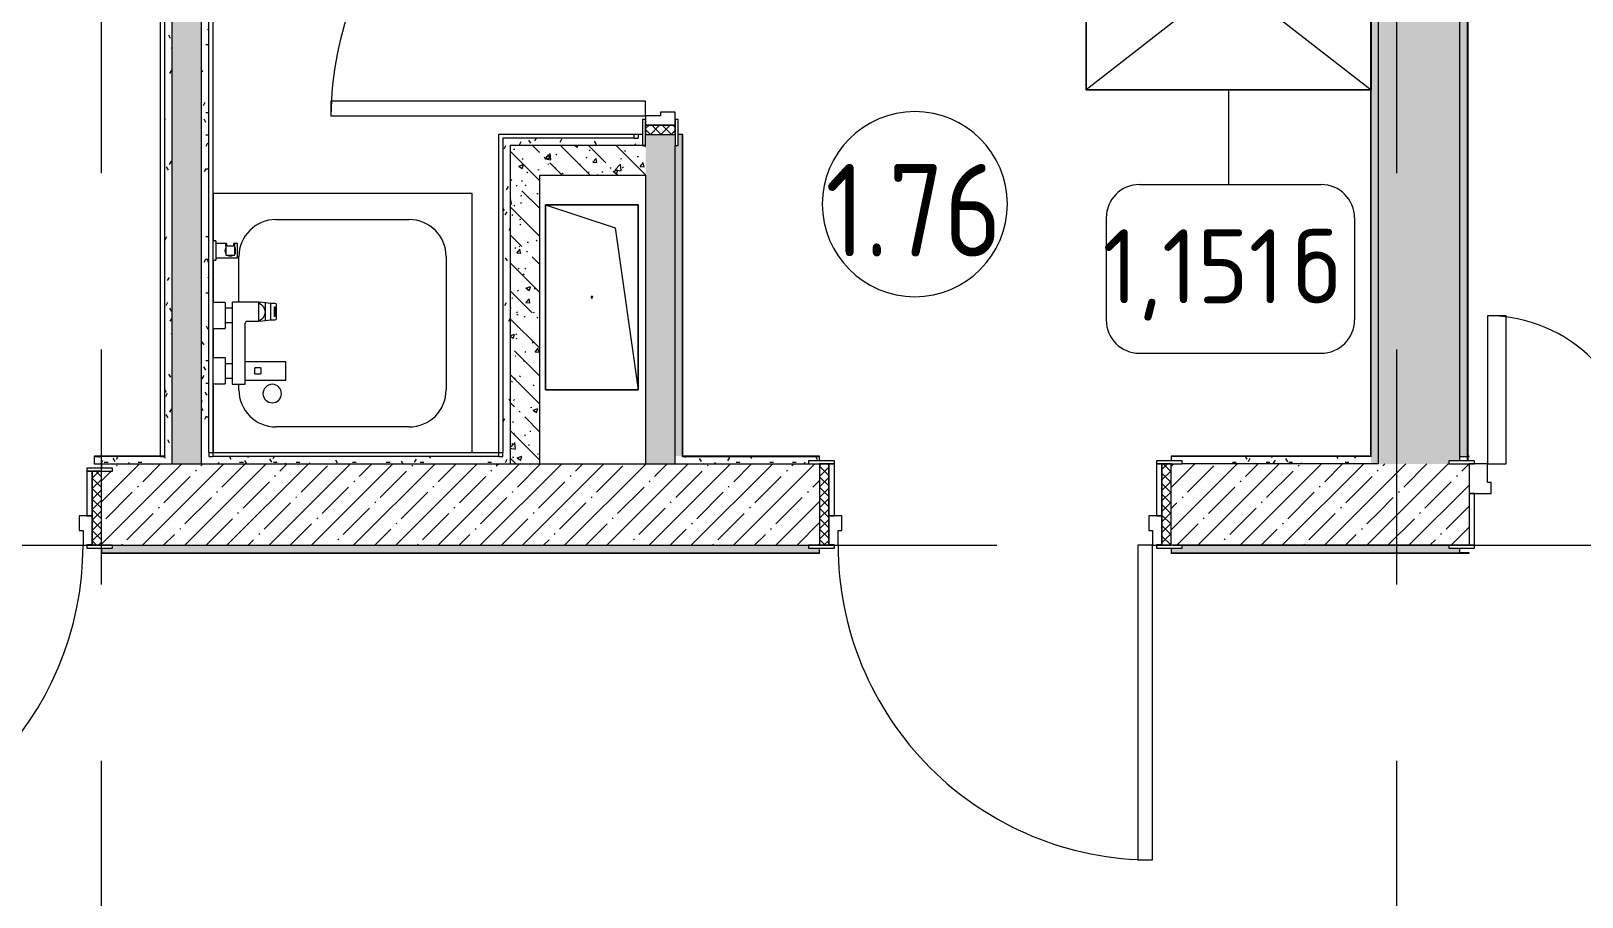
# Model space of a CAD drawing. Header units: millimetres. Extents: x 81494 to 296443, y -8553 to 29000.
# Drawn here: x 89169 to 93360, y 12450 to 14789 of the extents above; entities that cross this region are included whole.
import ezdxf

# ---------------------------------------------------------------- set-up
doc = ezdxf.new("R2010")
doc.units = ezdxf.units.MM
doc.linetypes.add('Осевая', pattern=[3175, 635, -476.25, 1587.5, -476.25])
for name, color, linetype, lineweight in [('A-AREA-IDEN', 7, 'Continuous', 9), ('A-DOOR', 7, 'Continuous', 9), ('A-DOOR-FRAM-2', 7, 'Continuous', 9), ('A-GENM', 7, 'Continuous', 9), ('A-WALL', 7, 'Continuous', 9), ('I-FURN-IDEN', 7, 'Continuous', 9), ('I-WALL', 7, 'Continuous', 9), ('Оси-2', 7, 'Осевая', 9)]:
    doc.layers.add(name, color=color, linetype=linetype, lineweight=lineweight)
for name, color, linetype, lineweight, true_color in [('A-DOOR-1', 7, 'Continuous', 9, 0xc0c0c0), ('A-DOOR-FRAM-1', 7, 'Continuous', 9, 0xc0c0c0), ('A-WALL-1', 9, 'Continuous', 9, 0x808080), ('A-WALL-FNSH-1', 9, 'Continuous', 9, 0x808080), ('I-FURN-1', 9, 'Continuous', 9, 0x808080), ('P-SANR-FIXT-2', 9, 'Continuous', 13, 0x808080)]:
    doc.layers.add(name, color=color, linetype=linetype, lineweight=lineweight, true_color=true_color)
doc.styles.add('GOST Common', font='GOST_Common.ttf', dxfattribs={"height": 200})
doc.styles.add('GOST Common_1', font='GOST_Common.ttf', dxfattribs={"width": 0.9, "height": 250})
pattern_1 = [(45, (0, 0), (-57.024626, 57.024626), []), (45, (57.025, 0), (-57.024626, 57.024626), [100.806, -20.161, 3.353, -16.808])]
pattern_2 = [(135, (0, 0), (-75.43415, -75.43415), [106.68, -17.78, 3.556, -17.78]), (135, (0, 75.39), (-75.43415, -75.43415), []), (50, (0, 0), (127.52922, -11.15758), [13.335, -146.685]), (355, (0, 0), (-24.66966, 133.74002), [10.668, -117.348]), (100.451, (10.63, -0.93), (102.85973, 122.58178), [11.333, -124.663]), (46.184, (0, 35.56), (189.75516, -29.43036), [20.002, -220.027]), (96.636, (15.81, 33.1), (166.1822, 173.1996), [17, -186.995]), (351.184, (0, 35.56), (166.18393, 173.19757), [16.002, -176.022]), (21, (17.78, 26.67), (106.13027, -71.58603), [13.335, -146.685]), (326, (17.78, 26.67), (43.26188, 128.93175), [10.668, -117.348]), (71.451, (26.62, 20.7), (149.39198, 57.34505), [11.333, -124.663]), (37.5, (0, 0), (2.162228, 59.188357), [3.353, -112.573, 3.353, -115.773, -117.792]), (37.5, (0, 0), (2.162228, 59.188357), [-235.052, 3.353, -114.44]), (7.5, (0, 0), (46.773857, 70.126152), [3.353, -64.567, 3.353, -109.906, -44.894]), (7.5, (0, 0), (46.773857, 70.126152), [-181.178, 3.353, -41.542]), (327.5, (-39.65, 0), (94.913671, -4.010093), [3.353, -41.097, 3.353, -135.331, -184.023]), (327.5, (-39.65, 0), (94.913671, -4.010093), [-183.134, 3.353, -180.67]), (317.5, (-57.43, 0), (103.69057, 17.79882), [3.353, -54.432, 3.353, -88.748, -130.683]), (317.5, (-57.43, 0), (103.69057, 17.79882), [-149.885, 3.353, -127.33])]
pattern_3 = [(0, (0, 0), (121.92, 30.48), [10.058, -81.382, 10.058, -81.382, -487.68]), (0, (0, 0), (121.92, 30.48), [-182.88, 10.058, -172.822, 10.058, -81.382, -213.36]), (0, (0, 0), (121.92, 30.48), [-457.2, 10.058, -50.902, 10.058, -142.342]), (120, (45.72, 15.24), (-87.356454, 90.345817), [10.058, -81.382, 10.058, -81.382, -487.68]), (120, (45.72, 15.24), (-87.356454, 90.345817), [-182.88, 10.058, -172.822, 10.058, -81.382, -213.36]), (120, (45.72, 15.24), (-87.356454, 90.345817), [-457.2, 10.058, -50.902, 10.058, -142.342]), (240, (60.96, 76.2), (-34.563546, -120.825817), [10.058, -81.382, 10.058, -81.382, -487.68]), (240, (60.96, 76.2), (-34.563546, -120.825817), [-182.88, 10.058, -172.822, 10.058, -81.382, -213.36]), (240, (60.96, 76.2), (-34.563546, -120.825817), [-457.2, 10.058, -50.902, 10.058, -142.342])]

# ---------------------------------------------------------------- blocks, each defined once
blk = doc.blocks.new('110_Дверь_СКБ_2Ст - Д-1_л_Лестничная клетка EIS60 2-32142534-План расстановки мебели и оборудования 1 этажа в осях 23_1-33')
at = {"layer": 'A-DOOR-1'}
for p, q in [((662.5, 1010), (612.5, 1010)), ((612.5, 1010), (612.5, 110)), ((662.5, 110), (662.5, 1010)), ((-637.5, 510), (-637.5, 110)), ((-587.5, 510), (-637.5, 510)), ((-587.5, 110), (-587.5, 510)), ((-637.5, 110), (-587.5, 110)), ((612.5, 110), (662.5, 110))]:
    blk.add_line(p, q, dxfattribs=at)
for centre, radius, start, end in [((662.5, 110), 900, 90, 180), ((-637.5, 110), 400, 360, 90)]:
    blk.add_arc(centre, radius, start, end, dxfattribs=at)
at = {"layer": 'A-DOOR-FRAM-1'}
for p, q in [((-672.5, 118), (-742.5, 118)), ((-742.5, 118), (-742.5, 110)), ((-742.5, 110), (-672.5, 110)), ((-637.5, 110), (-687.5, 110)), ((-687.5, 110), (-687.5, 30)), ((-672.5, 110), (-672.5, 118)), ((-637.5, 60), (-637.5, 110)), ((662.5, 110), (662.5, 60)), ((712.5, 110), (662.5, 110)), ((767.5, 118), (697.5, 118)), ((697.5, 118), (697.5, 110)), ((697.5, 110), (767.5, 110)), ((712.5, 30), (712.5, 110)), ((767.5, 110), (767.5, 118)), ((-627.5, 60), (-637.5, 60)), ((-627.5, 30), (-627.5, 60)), ((662.5, 60), (652.5, 60)), ((652.5, 60), (652.5, 30)), ((-687.5, 30), (-627.5, 30)), ((-672.5, 30), (-687.5, 30)), ((-687.5, 30), (-687.5, -110)), ((-672.5, -110), (-672.5, 30)), ((652.5, 30), (712.5, 30)), ((712.5, 30), (697.5, 30)), ((697.5, 30), (697.5, -110)), ((712.5, -110), (712.5, 30)), ((-672.5, -110), (-742.5, -110)), ((-742.5, -110), (-742.5, -118)), ((-742.5, -118), (-672.5, -118)), ((-687.5, -110), (-672.5, -110)), ((-672.5, -118), (-672.5, -110)), ((697.5, -110), (712.5, -110)), ((767.5, -110), (697.5, -110)), ((697.5, -110), (697.5, -118)), ((697.5, -118), (767.5, -118)), ((767.5, -118), (767.5, -110))]:
    blk.add_line(p, q, dxfattribs=at)
blk = doc.blocks.new('110_Дверь_СКБ_1Ст_Внутренняя1 - Д-8 950x2100h_охрана-31784688-План расстановки мебели и оборудования 1 этажа в осях 23_1-33')
at = {"layer": 'A-DOOR'}
h = blk.add_hatch(dxfattribs=at)
h.set_pattern_fill('FP_6', color=256, style=0, pattern_type=2)
h.set_pattern_definition([(135, (1826.41, 164.685), (-14.14214, -14.14214), []), (225, (1826.41, 164.685), (14.14214, -14.14214), [])])
h.paths.add_polyline_path([(487.5, 100), (462.5, 100), (462.5, -100), (487.5, -100), (487.5, -31.7)])
at = {"layer": 'A-DOOR-FRAM-2'}
h = blk.add_hatch(dxfattribs=at)
h.set_pattern_fill('FP_7', color=256, style=0, pattern_type=2)
h.set_pattern_definition([(45, (-296.384, 164.685), (-14.1421, 14.1421), []), (135, (-296.384, 164.685), (-14.1421, -14.1421), [])])
h.paths.add_polyline_path([(-437.5, 100), (-462.5, 100), (-462.5, -100), (-437.5, -100), (-437.5, -31.7)])
at = {"layer": 'A-DOOR-1'}
for p, q in [((437.5, 950), (397.5, 950)), ((397.5, 950), (397.5, 100)), ((437.5, 100), (437.5, 950)), ((397.5, 100), (437.5, 100))]:
    blk.add_line(p, q, dxfattribs=at)
blk.add_arc((437.5, 100), 850, 90, 180, dxfattribs=at)
at = {"layer": 'A-DOOR-FRAM-1'}
for p, q in [((-422.5, 108), (-492.5, 108)), ((-492.5, 108), (-492.5, 100)), ((-492.5, 100), (-422.5, 100)), ((-437.5, 100), (-462.5, 100)), ((-462.5, 100), (-462.5, -100)), ((-412.5, 100), (-437.5, 100)), ((-437.5, 100), (-437.5, 20)), ((-437.5, -100), (-437.5, 100)), ((-422.5, 100), (-437.5, 100)), ((-437.5, 100), (-437.5, 99)), ((-437.5, 99), (-422.5, 99)), ((-422.5, 100), (-422.5, 108)), ((-422.5, 99), (-422.5, 100)), ((-412.5, 60), (-412.5, 100)), ((437.5, 100), (437.5, 60)), ((462.5, 100), (437.5, 100)), ((517.5, 108), (447.5, 108)), ((447.5, 108), (447.5, 100)), ((462.5, 100), (447.5, 100)), ((447.5, 100), (447.5, 99)), ((447.5, 100), (517.5, 100)), ((447.5, 99), (462.5, 99)), ((462.5, 20), (462.5, 100)), ((487.5, 100), (462.5, 100)), ((462.5, 100), (462.5, -100)), ((462.5, 99), (462.5, 100)), ((487.5, -100), (487.5, 100)), ((517.5, 100), (517.5, 108)), ((-402.5, 60), (-412.5, 60)), ((-402.5, 20), (-402.5, 60)), ((437.5, 60), (427.5, 60)), ((427.5, 60), (427.5, 20)), ((-437.5, 20), (-402.5, 20)), ((-422.5, 20), (-437.5, 20)), ((-437.5, 20), (-437.5, -100)), ((-422.5, -100), (-422.5, 20)), ((427.5, 20), (462.5, 20)), ((462.5, 20), (447.5, 20)), ((447.5, 20), (447.5, -100)), ((462.5, -100), (462.5, 20)), ((-422.5, -100), (-492.5, -100)), ((-492.5, -100), (-492.5, -108)), ((-492.5, -108), (-422.5, -108)), ((-462.5, -100), (-437.5, -100)), ((-437.5, -100), (-422.5, -100)), ((-422.5, -108), (-422.5, -100)), ((447.5, -100), (462.5, -100)), ((517.5, -100), (447.5, -100)), ((447.5, -100), (447.5, -108)), ((447.5, -108), (517.5, -108)), ((462.5, -100), (487.5, -100)), ((517.5, -108), (517.5, -100))]:
    blk.add_line(p, q, dxfattribs=at)
blk = doc.blocks.new('110_Дверь_СКБ_1Ст_Внутренняя1 - Д-8_п_ 950x2100h_охрана 2-32201800-План расстановки мебели и оборудования 1 этажа в осях 23_1-33')
at = {"layer": 'A-DOOR'}
h = blk.add_hatch(dxfattribs=at)
h.set_pattern_fill('FP_28', color=256, style=0, pattern_type=2)
h.set_pattern_definition([(135, (1826.41, 174.685), (-14.14214, -14.14214), []), (225, (1826.41, 174.685), (14.14214, -14.14214), [])])
h.paths.add_polyline_path([(487.5, 110), (462.5, 110), (462.5, -110), (487.5, -110)])
at = {"layer": 'A-DOOR-FRAM-2'}
h = blk.add_hatch(dxfattribs=at)
h.set_pattern_fill('FP_29', color=256, style=0, pattern_type=2)
h.set_pattern_definition([(45, (-296.384, 174.685), (-14.1421, 14.1421), []), (135, (-296.384, 174.685), (-14.1421, -14.1421), [])])
h.paths.add_polyline_path([(-437.5, 110), (-462.5, 110), (-462.5, -110), (-437.5, -110)])
at = {"layer": 'A-DOOR-1'}
for p, q in [((-412.5, 960), (-412.5, 110)), ((-372.5, 960), (-412.5, 960)), ((-372.5, 110), (-372.5, 960)), ((-412.5, 110), (-372.5, 110))]:
    blk.add_line(p, q, dxfattribs=at)
blk.add_arc((-412.5, 110), 850, 360, 90, dxfattribs=at)
at = {"layer": 'A-DOOR-FRAM-1'}
for p, q in [((-422.5, 118), (-492.5, 118)), ((-492.5, 118), (-492.5, 110)), ((-492.5, 110), (-422.5, 110)), ((-437.5, 110), (-462.5, 110)), ((-462.5, 110), (-462.5, -110)), ((-412.5, 110), (-437.5, 110)), ((-437.5, 110), (-437.5, 30)), ((-437.5, -110), (-437.5, 110)), ((-422.5, 110), (-437.5, 110)), ((-437.5, 110), (-437.5, 109)), ((-437.5, 109), (-422.5, 109)), ((-422.5, 110), (-422.5, 118)), ((-422.5, 109), (-422.5, 110)), ((-412.5, 70), (-412.5, 110)), ((437.5, 110), (437.5, 70)), ((462.5, 110), (437.5, 110)), ((517.5, 118), (447.5, 118)), ((447.5, 118), (447.5, 110)), ((462.5, 110), (447.5, 110)), ((447.5, 110), (447.5, 109)), ((447.5, 110), (517.5, 110)), ((447.5, 109), (462.5, 109)), ((462.5, 30), (462.5, 110)), ((487.5, 110), (462.5, 110)), ((462.5, 110), (462.5, -110)), ((462.5, 109), (462.5, 110)), ((487.5, -110), (487.5, 110)), ((517.5, 110), (517.5, 118)), ((-402.5, 70), (-412.5, 70)), ((-402.5, 30), (-402.5, 70)), ((437.5, 70), (427.5, 70)), ((427.5, 70), (427.5, 30)), ((-437.5, 30), (-402.5, 30)), ((-422.5, 30), (-437.5, 30)), ((-437.5, 30), (-437.5, -110)), ((-422.5, -110), (-422.5, 30)), ((427.5, 30), (462.5, 30)), ((462.5, 30), (447.5, 30)), ((447.5, 30), (447.5, -110)), ((462.5, -110), (462.5, 30)), ((-422.5, -110), (-492.5, -110)), ((-492.5, -110), (-492.5, -118)), ((-492.5, -118), (-422.5, -118)), ((-462.5, -110), (-437.5, -110)), ((-437.5, -110), (-422.5, -110)), ((-422.5, -118), (-422.5, -110)), ((447.5, -110), (462.5, -110)), ((517.5, -110), (447.5, -110)), ((447.5, -110), (447.5, -118)), ((447.5, -118), (517.5, -118)), ((462.5, -110), (487.5, -110)), ((517.5, -118), (517.5, -110))]:
    blk.add_line(p, q, dxfattribs=at)
blk = doc.blocks.new('110_Дверь_СКБ_1Ст_Внутренняя1 - Д-7_л__950x2100h_Туалет-32209783-План расстановки мебели и оборудования 1 этажа в осях 23_1-33')
at = {"layer": 'A-DOOR'}
h = blk.add_hatch(dxfattribs=at)
h.set_pattern_fill('FP_8', color=256, style=0, pattern_type=2)
h.set_pattern_definition([(135, (1826.41, 104.685), (-14.14214, -14.14214), []), (225, (1826.41, 104.685), (14.14214, -14.14214), [])])
h.paths.add_polyline_path([(462.5, -40), (487.5, -40), (487.5, 40), (462.5, 40)])
at = {"layer": 'A-DOOR-FRAM-2'}
h = blk.add_hatch(dxfattribs=at)
h.set_pattern_fill('FP_9', color=256, style=0, pattern_type=2)
h.set_pattern_definition([(45, (-296.384, 104.685), (-14.1421, 14.1421), []), (135, (-296.384, 104.685), (-14.1421, -14.1421), [])])
h.paths.add_polyline_path([(-462.5, -40), (-437.5, -40), (-437.5, 40), (-462.5, 40)])
at = {"layer": 'A-DOOR-1'}
for p, q in [((-412.5, 890), (-412.5, 40)), ((-372.5, 890), (-412.5, 890)), ((-372.5, 40), (-372.5, 890)), ((-412.5, 40), (-372.5, 40))]:
    blk.add_line(p, q, dxfattribs=at)
blk.add_arc((-412.5, 40), 850, 360, 90, dxfattribs=at)
at = {"layer": 'A-DOOR-FRAM-1'}
for p, q in [((-422.5, 48), (-492.5, 48)), ((-492.5, 48), (-492.5, 40)), ((-422.5, 40), (-422.5, 48)), ((517.5, 48), (447.5, 48)), ((447.5, 48), (447.5, 40)), ((517.5, 40), (517.5, 48)), ((-492.5, 40), (-422.5, 40)), ((-437.5, 40), (-462.5, 40)), ((-462.5, 40), (-462.5, -40)), ((-412.5, 40), (-437.5, 40)), ((-437.5, 40), (-437.5, -40)), ((-437.5, -40), (-437.5, 40)), ((-422.5, 40), (-437.5, 40)), ((-437.5, 40), (-437.5, 39)), ((-437.5, 39), (-422.5, 39)), ((-422.5, 39), (-422.5, 40)), ((-412.5, 0), (-412.5, 40)), ((-402.5, 0), (-412.5, 0)), ((-402.5, -40), (-402.5, 0)), ((437.5, 0), (427.5, 0)), ((427.5, 0), (427.5, -40)), ((437.5, 40), (437.5, 0)), ((462.5, 40), (437.5, 40)), ((462.5, 40), (447.5, 40)), ((447.5, 40), (447.5, 39)), ((447.5, 40), (517.5, 40)), ((447.5, 39), (462.5, 39)), ((462.5, -40), (462.5, 40)), ((487.5, 40), (462.5, 40)), ((462.5, 40), (462.5, -40)), ((462.5, 39), (462.5, 40)), ((487.5, -40), (487.5, 40)), ((-422.5, -40), (-492.5, -40)), ((-492.5, -40), (-492.5, -48)), ((-462.5, -40), (-437.5, -40)), ((-422.5, -39), (-437.5, -39)), ((-437.5, -39), (-437.5, -40)), ((-437.5, -40), (-402.5, -40)), ((-437.5, -40), (-422.5, -40)), ((-422.5, -40), (-422.5, -39)), ((-422.5, -48), (-422.5, -40)), ((427.5, -40), (462.5, -40)), ((462.5, -39), (447.5, -39)), ((447.5, -39), (447.5, -40)), ((447.5, -40), (462.5, -40)), ((517.5, -40), (447.5, -40)), ((447.5, -40), (447.5, -48)), ((462.5, -40), (462.5, -39)), ((462.5, -40), (487.5, -40)), ((517.5, -48), (517.5, -40)), ((-492.5, -48), (-422.5, -48)), ((447.5, -48), (517.5, -48))]:
    blk.add_line(p, q, dxfattribs=at)
blk = doc.blocks.new('SND_Aquanet_Душевой поддон_HX108_Квадратный_С опорами_Сантехкомплект__$ - 700х700-30766568-План расстановки мебели и оборудования 1 этажа в осях 23_1-33')
at = {"layer": 'P-SANR-FIXT-2'}
for p, q in [((350, 350), (-350, 350)), ((-350, 350), (-350, 220.5)), ((350, -348.9), (350, 350)), ((-180, 280), (180, 280)), ((-350, 171.7), (-350, 56.1)), ((-280, 57.1), (-280, 180)), ((280, 180), (280, -180)), ((-350, -13.9), (-350, -93.9)), ((-350, -163.9), (-350, -348.9)), ((-280, -180), (-280, -164.9)), ((180, -280), (-180, -280))]:
    blk.add_line(p, q, dxfattribs=at)
for centre, radius, start, end in [((-180, 180), 100, 90, 180), ((180, 180), 100, 0, 90), ((-190, -190), 25, 90, 270), ((-190, -190), 25, 270, 90), ((-180, -180), 100, 180, 270), ((180, -180), 100, 270, 0)]:
    blk.add_arc(centre, radius, start, end, dxfattribs=at)
blk = doc.blocks.new('GM_Отверстие прямоугольное _в плите_ - Отверстие-V26-План расстановки мебели и оборудования 1 этажа в осях 23_1-33')
at = {"layer": 'A-GENM'}
for p, q in [((-250, -125), (-250, 125)), ((-250, 125), (250, 125)), ((250, 125), (-250, 125)), ((-250, 125), (-250, -125)), ((-187.5, 62.5), (250, 125)), ((250, 125), (250, -125)), ((250, -125), (250, 125)), ((-250, -125), (-187.5, 62.5)), ((250, -125), (-250, -125)), ((-250, -125), (250, -125))]:
    blk.add_line(p, q, dxfattribs=at)
for start, end in [(360, 180), (180, 360)]:
    blk.add_arc((0, 0), 2.5, start, end, dxfattribs=at)
blk = doc.blocks.new('Шкаф параметрический - 1_151б-V98-План расстановки мебели и оборудования 1 этажа в осях 23_1-33')
at = {"layer": 'I-FURN-1'}
for p, q in [((0, 0), (600, -770)), ((0, -770), (600, 0)), ((600, 0), (0, 0)), ((0, 0), (0, -770)), ((0, -770), (0, 0)), ((0, 0), (600, 0)), ((600, -770), (600, 0)), ((600, 0), (600, -770)), ((0, -770), (600, -770)), ((600, -770), (0, -770))]:
    blk.add_line(p, q, dxfattribs=at)
blk = doc.blocks.new('Смеситель для ванны с душевым гарнитуром - Смеситель для ванны с душевым гарнитуром-30756537-План расстановки мебели и оборудования 1 этажа в осях 23_1-33')
at = {"layer": 'P-SANR-FIXT-2'}
for p, q in [((86751.6, 16069), (86751.6, 16036)), ((86751.6, 16069), (86751.6, 16036)), ((86821.6, 16036), (86821.6, 16069)), ((86821.6, 16036), (86821.6, 16069)), ((86901.6, 16069), (86901.6, 16036)), ((86901.6, 16069), (86901.6, 16036)), ((86971.6, 16036), (86971.6, 16069)), ((86971.6, 16036), (86971.6, 16069)), ((87085.6, 16069), (87085.6, 16061)), ((87087.2, 16061), (87085.6, 16061)), ((87085.6, 16061), (87087.2, 16061)), ((87136, 16061), (87087.2, 16061)), ((87092.4, 16061), (87092.4, 16003)), ((87130.9, 16033.7), (87130.9, 16061)), ((87136, 16061), (87137.6, 16061)), ((87137.6, 16061), (87136, 16061)), ((87137.6, 16061), (87137.6, 16069)), ((86750.6, 16015.7), (86750.6, 15982.7)), ((86750.6, 16015.7), (86750.6, 15982.7)), ((86821.6, 16036), (86751.6, 16036)), ((86821.6, 16036), (86751.6, 16036)), ((86971.6, 16016.7), (86751.6, 16016.7)), ((86971.6, 16016.7), (86751.6, 16016.7)), ((86767.4, 16036), (86767.4, 16016.7)), ((86805.9, 16016.7), (86805.9, 16036)), ((86971.6, 16036), (86901.6, 16036)), ((86971.6, 16036), (86901.6, 16036)), ((86917.4, 16036), (86917.4, 16016.7)), ((86955.9, 16016.7), (86955.9, 16036)), ((86972.6, 15946.2), (86972.6, 16015.7)), ((86972.6, 15946.2), (86972.6, 16015.7)), ((87123.6, 16034.2), (87099.6, 16034.2)), ((87099.6, 16034.2), (87099.6, 16010.2)), ((87099.6, 16010.2), (87123.6, 16010.2)), ((87103.2, 16010.2), (87103.2, 16008.7)), ((87103.2, 16010.2), (87103.2, 16008.7)), ((87103.2, 16010.2), (87103.2, 16008.7)), ((87103.2, 16010.2), (87103.2, 16008.7)), ((87103.2, 16010.2), (87103.2, 16008.7)), ((87103.2, 16010.2), (87103.2, 16008.7)), ((87103.2, 16010.2), (87103.2, 16008.7)), ((87103.2, 16010.2), (87103.2, 16008.7)), ((87106.4, 16008.7), (87103.2, 16008.7)), ((87103.2, 16008.7), (87106.4, 16008.7)), ((87106.4, 16008.7), (87103.2, 16008.7)), ((87103.2, 16008.7), (87106.4, 16008.7)), ((87106.4, 16008.7), (87103.2, 16008.7)), ((87103.2, 16008.7), (87106.4, 16008.7)), ((87106.4, 16008.7), (87103.2, 16008.7)), ((87103.2, 16008.7), (87106.4, 16008.7)), ((87106.4, 16008.7), (87103.2, 16008.7)), ((87103.2, 16008.7), (87106.4, 16008.7)), ((87106.4, 16008.7), (87103.2, 16008.7)), ((87103.2, 16008.7), (87106.4, 16008.7)), ((87106.4, 16008.7), (87103.2, 16008.7)), ((87103.2, 16008.7), (87106.4, 16008.7)), ((87106.4, 16008.7), (87103.2, 16008.7)), ((87103.2, 16008.7), (87106.4, 16008.7)), ((87106.4, 16008.7), (87106.4, 16010.2)), ((87106.4, 16008.7), (87106.4, 16010.2)), ((87106.4, 16008.7), (87106.4, 16010.2)), ((87106.4, 16008.7), (87106.4, 16010.2)), ((87106.4, 16008.7), (87106.4, 16010.2)), ((87106.4, 16008.7), (87106.4, 16010.2)), ((87106.4, 16008.7), (87106.4, 16010.2)), ((87106.4, 16008.7), (87106.4, 16010.2)), ((87107.8, 16010.2), (87107.8, 16008.7)), ((87107.8, 16010.2), (87107.8, 16008.7)), ((87107.8, 16010.2), (87107.8, 16008.7)), ((87107.8, 16010.2), (87107.8, 16008.7)), ((87107.8, 16010.2), (87107.8, 16008.7)), ((87107.8, 16010.2), (87107.8, 16008.7)), ((87107.8, 16010.2), (87107.8, 16008.7)), ((87107.8, 16010.2), (87107.8, 16008.7)), ((87111, 16008.7), (87107.8, 16008.7)), ((87107.8, 16008.7), (87111, 16008.7)), ((87111, 16008.7), (87107.8, 16008.7)), ((87107.8, 16008.7), (87111, 16008.7)), ((87111, 16008.7), (87107.8, 16008.7)), ((87107.8, 16008.7), (87111, 16008.7)), ((87111, 16008.7), (87107.8, 16008.7)), ((87107.8, 16008.7), (87111, 16008.7)), ((87111, 16008.7), (87107.8, 16008.7)), ((87107.8, 16008.7), (87111, 16008.7)), ((87111, 16008.7), (87107.8, 16008.7)), ((87107.8, 16008.7), (87111, 16008.7)), ((87111, 16008.7), (87107.8, 16008.7)), ((87107.8, 16008.7), (87111, 16008.7)), ((87111, 16008.7), (87107.8, 16008.7)), ((87107.8, 16008.7), (87111, 16008.7)), ((87111, 16008.7), (87111, 16010.2)), ((87111, 16008.7), (87111, 16010.2)), ((87111, 16008.7), (87111, 16010.2)), ((87111, 16008.7), (87111, 16010.2)), ((87111, 16008.7), (87111, 16010.2)), ((87111, 16008.7), (87111, 16010.2)), ((87111, 16008.7), (87111, 16010.2)), ((87111, 16008.7), (87111, 16010.2)), ((87112.3, 16010.2), (87112.3, 16008.7)), ((87112.3, 16010.2), (87112.3, 16008.7)), ((87112.3, 16010.2), (87112.3, 16008.7)), ((87112.3, 16010.2), (87112.3, 16008.7)), ((87112.3, 16010.2), (87112.3, 16008.7)), ((87112.3, 16010.2), (87112.3, 16008.7)), ((87112.3, 16010.2), (87112.3, 16008.7)), ((87112.3, 16010.2), (87112.3, 16008.7)), ((87115.5, 16008.7), (87112.3, 16008.7)), ((87112.3, 16008.7), (87115.5, 16008.7)), ((87115.5, 16008.7), (87112.3, 16008.7)), ((87112.3, 16008.7), (87115.5, 16008.7)), ((87115.5, 16008.7), (87112.3, 16008.7)), ((87112.3, 16008.7), (87115.5, 16008.7)), ((87115.5, 16008.7), (87112.3, 16008.7)), ((87112.3, 16008.7), (87115.5, 16008.7)), ((87115.5, 16008.7), (87112.3, 16008.7)), ((87112.3, 16008.7), (87115.5, 16008.7)), ((87115.5, 16008.7), (87112.3, 16008.7)), ((87112.3, 16008.7), (87115.5, 16008.7)), ((87115.5, 16008.7), (87112.3, 16008.7)), ((87112.3, 16008.7), (87115.5, 16008.7)), ((87115.5, 16008.7), (87112.3, 16008.7)), ((87112.3, 16008.7), (87115.5, 16008.7)), ((87115.5, 16008.7), (87115.5, 16010.2)), ((87115.5, 16008.7), (87115.5, 16010.2)), ((87115.5, 16008.7), (87115.5, 16010.2)), ((87115.5, 16008.7), (87115.5, 16010.2)), ((87115.5, 16008.7), (87115.5, 16010.2)), ((87115.5, 16008.7), (87115.5, 16010.2)), ((87115.5, 16008.7), (87115.5, 16010.2)), ((87115.5, 16008.7), (87115.5, 16010.2)), ((87116.8, 16010.2), (87116.8, 16008.7)), ((87116.8, 16010.2), (87116.8, 16008.7)), ((87116.8, 16010.2), (87116.8, 16008.7)), ((87116.8, 16010.2), (87116.8, 16008.7)), ((87116.8, 16010.2), (87116.8, 16008.7)), ((87116.8, 16010.2), (87116.8, 16008.7)), ((87116.8, 16010.2), (87116.8, 16008.7)), ((87116.8, 16010.2), (87116.8, 16008.7)), ((87120, 16008.7), (87116.8, 16008.7)), ((87116.8, 16008.7), (87120, 16008.7)), ((87120, 16008.7), (87116.8, 16008.7)), ((87116.8, 16008.7), (87120, 16008.7)), ((87120, 16008.7), (87116.8, 16008.7)), ((87116.8, 16008.7), (87120, 16008.7)), ((87120, 16008.7), (87116.8, 16008.7)), ((87116.8, 16008.7), (87120, 16008.7)), ((87120, 16008.7), (87116.8, 16008.7)), ((87116.8, 16008.7), (87120, 16008.7)), ((87120, 16008.7), (87116.8, 16008.7)), ((87116.8, 16008.7), (87120, 16008.7)), ((87120, 16008.7), (87116.8, 16008.7)), ((87116.8, 16008.7), (87120, 16008.7)), ((87120, 16008.7), (87116.8, 16008.7)), ((87116.8, 16008.7), (87120, 16008.7)), ((87120, 16008.7), (87120, 16010.2)), ((87120, 16008.7), (87120, 16010.2)), ((87120, 16008.7), (87120, 16010.2)), ((87120, 16008.7), (87120, 16010.2)), ((87120, 16008.7), (87120, 16010.2)), ((87120, 16008.7), (87120, 16010.2)), ((87120, 16008.7), (87120, 16010.2)), ((87120, 16008.7), (87120, 16010.2)), ((87123.6, 16010.2), (87123.6, 16034.2)), ((87130.9, 16033.7), (87123.6, 16033.7)), ((87123.6, 16033.7), (87130.9, 16033.7)), ((87123.6, 16031.2), (87130.4, 16031.2)), ((87130.4, 16013.2), (87123.6, 16013.2)), ((87123.6, 16010.5), (87130.9, 16010.5)), ((87130.9, 16010.5), (87123.6, 16010.5)), ((87130.9, 16031.7), (87130.9, 16033.7)), ((87130.9, 16010.5), (87130.9, 16012.7)), ((87130.9, 16003), (87130.9, 16010.5)), ((86751.6, 15981.7), (86915.6, 15981.7)), ((86751.6, 15981.7), (86915.6, 15981.7)), ((86761.6, 15981.7), (86761.6, 15872.2)), ((86811.6, 15872.2), (86811.6, 15981.7)), ((86920.6, 15976.7), (86920.6, 15946.2)), ((86920.6, 15976.7), (86920.6, 15946.2)), ((87092.4, 16003), (87130.9, 16003)), ((86778.6, 15955.7), (86778.6, 15939.7)), ((86779.1, 15955.7), (86778.6, 15955.7)), ((86778.6, 15955.7), (86779.1, 15955.7)), ((86779.1, 15939.7), (86778.6, 15939.7)), ((86778.6, 15939.7), (86779.1, 15939.7)), ((86779.1, 15955.7), (86794.1, 15955.7)), ((86794.1, 15939.7), (86779.1, 15939.7)), ((86794.1, 15955.7), (86794.6, 15955.7)), ((86794.6, 15955.7), (86794.1, 15955.7)), ((86794.1, 15939.7), (86794.6, 15939.7)), ((86794.6, 15939.7), (86794.1, 15939.7)), ((86794.6, 15939.7), (86794.6, 15955.7)), ((86920.7, 15942.6), (86920.7, 15943.4)), ((86924.1, 15943.4), (86920.7, 15943.4)), ((86920.7, 15942.6), (86922.6, 15927)), ((86921.6, 15945.2), (86971.6, 15945.2)), ((86921.6, 15945.2), (86971.6, 15945.2)), ((86922.6, 15927), (86970.6, 15927)), ((86922.6, 15927), (86924.2, 15914.1)), ((86972.5, 15943.4), (86966.9, 15943.4)), ((86969, 15914.1), (86970.6, 15927)), ((86970.6, 15927), (86972.5, 15942.6)), ((86972.5, 15943.4), (86972.5, 15942.6)), ((86924.2, 15914.1), (86924.4, 15912.6)), ((86924.4, 15912.6), (86968.8, 15912.6)), ((86924.4, 15912.6), (86924.7, 15910.2)), ((86924.6, 15910.2), (86924.6, 15901.4)), ((86924.6, 15901.4), (86925.1, 15897.9)), ((86968.1, 15897.9), (86925.1, 15897.9)), ((86934.1, 15902.5), (86934.1, 15904.1)), ((86934.1, 15904), (86934.1, 15902.5)), ((86934.1, 15900.1), (86934.1, 15902.5)), ((86934.1, 15901.9), (86936.2, 15901.9)), ((86936.2, 15902.8), (86957, 15902.8)), ((86936.2, 15899.8), (86936.2, 15902.8)), ((86957, 15899.8), (86936.2, 15899.8)), ((86957, 15899.8), (86957, 15902.8)), ((86957, 15901.9), (86959.1, 15901.9)), ((86959.1, 15902.5), (86959.1, 15904.1)), ((86959.1, 15902.5), (86959.1, 15904)), ((86959.1, 15902.5), (86959.1, 15900.1)), ((86968.1, 15897.9), (86968.6, 15901.4)), ((86968.6, 15910.2), (86968.8, 15912.6)), ((86968.6, 15901.4), (86968.6, 15910.2)), ((86968.8, 15912.6), (86969, 15914.1)), ((86762.1, 15871.7), (86811.1, 15871.7))]:
    blk.add_line(p, q, dxfattribs=at)
at = {"layer": 'P-SANR-FIXT-2', "flags": 128}
for points in [[(86944.6, 15928.3), (86943.6, 15928.4), (86942.6, 15928.5), (86941.6, 15928.6), (86940.6, 15928.8), (86939.7, 15929), (86938.7, 15929.3), (86937.7, 15929.6), (86936.8, 15929.9), (86935.9, 15930.3), (86935, 15930.7), (86934.1, 15931.1), (86933.2, 15931.6), (86932.3, 15932.1), (86931.5, 15932.7), (86930.7, 15933.2), (86929.9, 15933.9), (86929.1, 15934.5), (86928.4, 15935.2), (86927.7, 15935.9), (86927, 15936.6), (86926.3, 15937.4), (86925.7, 15938.2), (86925.1, 15939), (86924.6, 15939.8), (86924, 15940.6), (86923.6, 15941.5), (86923.1, 15942.4), (86922.7, 15943.3), (86922.3, 15944.2), (86922, 15945.2)], [(86969.3, 15945.2), (86968.9, 15944.3), (86968.5, 15943.3), (86968.1, 15942.4), (86967.7, 15941.5), (86967.2, 15940.7), (86966.7, 15939.8), (86966.1, 15939), (86965.5, 15938.2), (86964.9, 15937.4), (86964.2, 15936.6), (86963.6, 15935.9), (86962.8, 15935.2), (86962.1, 15934.5), (86961.3, 15933.9), (86960.6, 15933.3), (86959.7, 15932.7), (86958.9, 15932.1), (86958, 15931.6), (86957.2, 15931.1), (86956.3, 15930.7), (86955.4, 15930.3), (86954.4, 15929.9), (86953.5, 15929.6), (86952.5, 15929.3), (86951.6, 15929), (86950.6, 15928.8), (86949.6, 15928.6), (86948.6, 15928.5), (86947.6, 15928.4), (86946.6, 15928.3), (86945.6, 15928.3)], [(86934.1, 15902.5), (86934.2, 15902.6), (86934.3, 15902.7), (86934.6, 15902.7), (86934.9, 15902.7), (86935.3, 15902.8), (86935.8, 15902.8), (86936.2, 15902.8)], [(86936.2, 15899.8), (86935.8, 15899.8), (86935.3, 15899.8), (86934.9, 15899.9), (86934.6, 15899.9), (86934.3, 15900), (86934.2, 15900)], [(86957, 15902.8), (86957.5, 15902.8), (86957.9, 15902.8), (86958.3, 15902.7), (86958.6, 15902.7), (86958.9, 15902.7), (86959.1, 15902.6), (86959.1, 15902.5)], [(86959.1, 15900), (86958.9, 15900), (86958.6, 15899.9), (86958.3, 15899.9), (86957.9, 15899.8), (86957.5, 15899.8), (86957, 15899.8)]]:
    blk.add_lwpolyline(points, dxfattribs=at)
at = {"layer": 'P-SANR-FIXT-2'}
for centre, radius, start, end in [((86751.6, 16015.7), 1, 90, 180), ((86751.6, 16015.7), 1, 90, 180), ((86971.6, 16015.7), 1, 0, 90), ((86971.6, 16015.7), 1, 0, 90), ((87111.6, 16022.2), 14.2, 148.2631, 211.8541), ((87111.6, 16022.2), 14.2, 148.2631, 211.8541), ((87111.6, 16022.2), 14.2, 58.1524, 121.7439), ((87111.6, 16022.2), 14.2, 58.1524, 121.7439), ((87111.6, 16022.2), 14.2, 238.3082, 302.0443), ((87111.6, 16022.2), 14.2, 238.3082, 302.0443), ((87130.4, 16031.7), 0.5, 270, 0), ((87130.4, 16012.7), 0.5, 0, 90), ((86751.6, 15982.7), 1, 180, 270), ((86751.6, 15982.7), 1, 180, 270), ((86915.6, 15976.7), 5, 0, 90), ((86915.6, 15976.7), 5, 0, 90), ((86921.6, 15946.2), 1, 180, 270), ((86921.6, 15946.2), 1, 180, 270), ((86971.6, 15946.2), 1, 270, 0), ((86971.6, 15946.2), 1, 270, 0), ((86762.1, 15872.2), 0.5, 180, 270), ((86811.1, 15872.2), 0.5, 270, 0)]:
    blk.add_arc(centre, radius, start, end, dxfattribs=at)
blk = doc.blocks.new('Марка_Мебель - В прямоуг_Balcon_Марка-25523697-План расстановки мебели и оборудования 1 этажа в осях 23_1-33')
at = {"layer": 'I-FURN-IDEN'}
for p, q in [((-2.455, 2.278), (2.455, 2.278)), ((-3.355, 1.378), (-3.355, -1.384)), ((3.355, 1.378), (3.355, -1.378)), ((-2.461, -2.278), (2.455, -2.278))]:
    blk.add_line(p, q, dxfattribs=at)
for centre, radius, start, end in [((-2.455, 1.378), 0.9, 90, 180), ((2.455, 1.378), 0.9, 0, 90), ((-2.461, -1.384), 0.893, 180, 270), ((2.455, -1.378), 0.9, 270, 0)]:
    blk.add_arc(centre, radius, start, end, dxfattribs=at)
blk = doc.blocks.new('Марка_Помещения - Номер-25198446-План расстановки мебели и оборудования 1 этажа в осях 23_1-33')
at = {"layer": 'A-AREA-IDEN'}
for start, end in [(360, 180), (180, 360)]:
    blk.add_arc((0, 0), 2.5, start, end, dxfattribs=at)

msp = doc.modelspace()

# ---------------------------------------------------------------- hatches: boundary and pattern name
at = {"layer": 'I-WALL'}
h = msp.add_hatch(dxfattribs=at)
h.set_pattern_fill('FP_2', color=256, style=0, pattern_type=2)
h.set_pattern_definition(pattern_1)
h.paths.add_polyline_path([(92810, 13620), (93000, 13620), (93000, 13628), (93030, 13628), (93030, 21150), (92810, 21150), (92810, 14765.1)])
h = msp.add_hatch(dxfattribs=at)
h.set_pattern_fill('FP_67', color=256, style=0, pattern_type=2)
h.set_pattern_definition(pattern_3)
h.paths.add_polyline_path([(93030, 13640), (93050, 13641), (93050, 21130), (93030, 21130), (93030, 14765.1)])
h = msp.add_hatch(dxfattribs=at)
h.set_pattern_fill('FP_17', color=256, style=0, pattern_type=2)
h.set_pattern_definition(pattern_2)
h.paths.add_polyline_path([(89550, 13620), (89630, 13620), (89630, 17050), (89550, 17050), (89550, 13706.8)])
h = msp.add_hatch(dxfattribs=at)
h.set_pattern_fill('FP_17', color=256, style=0, pattern_type=2)
h.set_pattern_definition(pattern_2)
h.paths.add_polyline_path([(90830, 13620), (90910, 13620), (90910, 14510.1), (90830, 14510.1), (90830, 13706.8)])
h.paths.add_polyline_path([(90830, 15460.1), (90910, 15460.1), (90910, 15980.1), (90830, 15980.1), (90830, 15479.1)])
h.paths.add_polyline_path([(90910, 16930.1), (90910, 17050), (90830, 17050), (90830, 16930.1)])
h = msp.add_hatch(dxfattribs=at)
h.set_pattern_fill('FP_67', color=256, style=0, pattern_type=2)
h.set_pattern_definition(pattern_3)
h.paths.add_polyline_path([(90910, 13640), (90930, 13640), (90930, 14510.1), (90918, 14510.1), (90918, 14480.1), (90910, 14480.1), (90910, 13706.8)])
h.paths.add_polyline_path([(90918, 15460.1), (90930, 15460.1), (90930, 15980.1), (90918, 15980.1), (90918, 15950.1), (90910, 15950.1), (90910, 15490.1), (90918, 15490.1)])
h.paths.add_polyline_path([(90930, 16930.1), (90930, 17050), (90910, 17050), (90910, 16960.1), (90918, 16960.1), (90918, 16930.1)])
h = msp.add_hatch(dxfattribs=at)
h.set_pattern_fill('FP_67', color=256, style=0, pattern_type=2)
h.set_pattern_definition(pattern_3)
h.paths.add_polyline_path([(92810, 13620), (92810, 17030), (92790, 17030), (92790, 13620)])
h = msp.add_hatch(dxfattribs=at)
h.set_pattern_fill('FP_67', color=256, style=0, pattern_type=2)
h.set_pattern_definition(pattern_3)
h.paths.add_polyline_path([(89550, 13640), (89550, 16080), (89530, 16080), (89530, 13640)])
h = msp.add_hatch(dxfattribs=at)
h.set_pattern_fill('FP_67', color=256, style=0, pattern_type=2)
h.set_pattern_definition(pattern_3)
h.paths.add_polyline_path([(89630, 13640), (89650, 13640), (89650, 15500.1), (89630, 15500.1), (89630, 13706.8)])
h = msp.add_hatch(dxfattribs=at)
h.set_pattern_fill('FP_67', color=256, style=0, pattern_type=2)
h.set_pattern_definition(pattern_3)
h.paths.add_polyline_path([(90810, 14480), (90822, 14480.1), (90822, 14510.1), (90810, 14510.1), (90810, 14500)])
h.paths.add_polyline_path([(90810, 15460.1), (90822, 15460.1), (90822, 15480.1), (90810, 15480.1)])
h = msp.add_hatch(dxfattribs=at)
h.set_pattern_fill('FP_67', color=256, style=0, pattern_type=2)
h.set_pattern_definition(pattern_3)
h.paths.add_polyline_path([(90810, 14480), (90810, 14500), (90444.3, 14500), (90444.3, 14480), (90693.7, 14480)])
h = msp.add_hatch(dxfattribs=at)
h.set_pattern_fill('FP_67', color=256, style=0, pattern_type=2)
h.set_pattern_definition(pattern_3)
h.paths.add_polyline_path([(90464.3, 13640), (90464.3, 14480), (90444.3, 14480), (90444.3, 13640)])
h = msp.add_hatch(dxfattribs=at)
h.set_pattern_fill('FP_17', color=256, style=0, pattern_type=2)
h.set_pattern_definition(pattern_2)
h.paths.add_polyline_path([(90830, 14400), (90830, 14480), (90464.3, 14480), (90464.3, 14400), (90693.7, 14400)])
h = msp.add_hatch(dxfattribs=at)
h.set_pattern_fill('FP_17', color=256, style=0, pattern_type=2)
h.set_pattern_definition(pattern_2)
h.paths.add_polyline_path([(90544.3, 13620), (90544.3, 14400), (90464.3, 14400), (90464.3, 13620)])
h = msp.add_hatch(dxfattribs=at)
h.set_pattern_fill('FP_67', color=256, style=0, pattern_type=2)
h.set_pattern_definition(pattern_3)
h.paths.add_polyline_path([(89360, 13620), (89360, 13640), (89340, 13640), (89340, 13620)])
h = msp.add_hatch(dxfattribs=at)
h.set_pattern_fill('FP_67', color=256, style=0, pattern_type=2)
h.set_pattern_definition(pattern_3)
h.paths.add_polyline_path([(89360, 13620), (89550, 13620), (89550, 13640), (89360, 13640)])
h = msp.add_hatch(dxfattribs=at)
h.set_pattern_fill('FP_2', color=256, style=0, pattern_type=2)
h.set_pattern_definition(pattern_1)
h.paths.add_polyline_path([(92752.5, 13400), (92810, 13400), (92810, 13620), (92250, 13620), (92250, 13400), (92280, 13400)])
h.paths.add_polyline_path([(91270, 13400), (91300, 13400), (91300, 13620), (89360, 13620), (89360, 13608), (89390, 13608), (89390, 13600), (89360, 13600), (89360, 13400), (90693.7, 13400)])
h = msp.add_hatch(dxfattribs=at)
h.set_pattern_fill('FP_67', color=256, style=0, pattern_type=2)
h.set_pattern_definition(pattern_3)
h.paths.add_polyline_path([(89630, 13620), (90464.3, 13620), (90464.3, 13640), (89630, 13640)])
h = msp.add_hatch(dxfattribs=at)
h.set_pattern_fill('FP_67', color=256, style=0, pattern_type=2)
h.set_pattern_definition(pattern_3)
h.paths.add_polyline_path([(92790, 13620), (92790, 13640), (92250, 13640), (92250, 13628), (92280, 13628), (92280, 13620), (92752.5, 13620)])
h.paths.add_polyline_path([(90910, 13620), (91270, 13620), (91270, 13628), (91300, 13628), (91300, 13640), (90910, 13640)])
h = msp.add_hatch(dxfattribs=at)
h.set_pattern_fill('FP_2', color=256, style=0, pattern_type=2)
h.set_pattern_definition(pattern_1)
h.paths.add_polyline_path([(94800, 13400), (94800, 13620), (94455, 13620), (94455, 13400), (94688.3, 13400)])
h.paths.add_polyline_path([(93000, 13400), (93055, 13400), (93055, 13620), (92810, 13620), (92810, 13400)])
h = msp.add_hatch(dxfattribs=at)
h.set_pattern_fill('FP_67', color=256, style=0, pattern_type=2)
h.set_pattern_definition(pattern_3)
h.paths.add_polyline_path([(97800, 13380), (97800, 13400), (97520, 13400), (97520, 13380)])
h.paths.add_polyline_path([(96820, 13380), (96820, 13400), (96480, 13400), (96480, 13392), (96450, 13392), (96450, 13380), (96480, 13380)])
h.paths.add_polyline_path([(94510, 13380), (95000, 13380), (95000, 13392), (94970, 13392), (94970, 13400), (94510, 13400), (94510, 13392), (94480, 13392), (94480, 13380)])
h.paths.add_polyline_path([(93030, 13380), (93030, 13392), (93000, 13392), (93000, 13400), (92280, 13400), (92280, 13392), (92250, 13392), (92250, 13380), (93000, 13380)])
h.paths.add_polyline_path([(91300, 13380), (91300, 13392), (91270, 13392), (91270, 13400), (89390, 13400), (89390, 13392), (89360, 13392), (89360, 13380), (91270, 13380)])
h.paths.add_polyline_path([(88410, 13380), (88410, 13392), (88380, 13392), (88380, 13400), (88200, 13400), (88200, 13380), (88380, 13380)])
h.paths.add_polyline_path([(86120, 13380), (86618.4, 13380), (86618.4, 13400), (86120, 13400), (86120, 13392), (86090, 13392), (86090, 13380)])
h.paths.add_polyline_path([(87318.4, 13380), (87500, 13380), (87500, 13400), (87318.4, 13400)])
h.paths.add_polyline_path([(85140, 13380), (85140, 13392), (85110, 13392), (85110, 13400), (84845.7, 13400), (84845.7, 13380), (85110, 13380)])

# ---------------------------------------------------------------- linework, layer by layer
at = {"layer": 'A-WALL'}
for p, q in [((92790, 13640), (92790, 17030)), ((90930, 13640), (90930, 14510.1)), ((89519, 13640), (89360, 13640)), ((90930, 13640), (91300, 13640)), ((92790, 13640), (92250, 13640)), ((93050, 13653), (93050, 13640)), ((89360, 13380), (91300, 13380)), ((92250, 13380), (93030, 13380))]:
    msp.add_line(p, q, dxfattribs=at)
at = {"layer": 'A-WALL-1'}
for p, q in [((93030, 13628), (93030, 21150)), ((92810, 13620), (92810, 17050)), ((89550, 16100), (89550, 13620)), ((89530, 16069), (89530, 13640)), ((89630, 13620), (89630, 15500.1)), ((89650, 13651), (89650, 15469.1)), ((90799, 14500), (90444.3, 14500)), ((90444.3, 14500), (90444.3, 13651)), ((90822, 14510.1), (90810, 14510.1)), ((90930, 14510.1), (90918, 14510.1)), ((90830, 14480), (90464.3, 14480)), ((90464.3, 14480), (90464.3, 13620)), ((90910, 13620), (90910, 14480.1)), ((90544.3, 14400), (90830, 14400)), ((90544.3, 13620), (90544.3, 14400)), ((90830, 14400), (90830, 13620)), ((89340, 13640), (89340, 13620)), ((89340, 13620), (89360, 13620)), ((89360, 13620), (89360, 13608)), ((89360, 13620), (91270, 13620)), ((90433.3, 13640), (89661, 13640)), ((91300, 13628), (91300, 13640)), ((92250, 13640), (92250, 13628)), ((92810, 13620), (92280, 13620)), ((93030, 13640), (93050, 13640)), ((89360, 13392), (89360, 13380)), ((89390, 13400), (91270, 13400)), ((91300, 13380), (91300, 13392)), ((92250, 13392), (92250, 13380)), ((93000, 13400), (92280, 13400)), ((92810, 13400), (93000, 13400)), ((93030, 13380), (93030, 13392))]:
    msp.add_line(p, q, dxfattribs=at)
at = {"layer": 'A-WALL-FNSH-1'}
for p, q in [((93050, 21130), (93050, 13653)), ((92789, 17029), (92789, 13641)), ((90931, 14510.1), (90930, 14510.1)), ((90931, 13641), (90931, 14510.1)), ((89530, 13641), (89340, 13641)), ((89340, 13641), (89340, 13640)), ((89340, 13640), (89360, 13640)), ((91300, 13641), (90931, 13641)), ((91300, 13640), (91300, 13641)), ((92789, 13641), (92250, 13641)), ((92250, 13641), (92250, 13640)), ((93050, 13640), (93055, 13640)), ((93055, 13641), (93051, 13641)), ((93055, 13640), (93055, 13641)), ((89360, 13380), (89360, 13379)), ((89360, 13379), (91300, 13379)), ((91300, 13379), (91300, 13380)), ((92250, 13380), (92250, 13379)), ((92250, 13379), (93055, 13379)), ((93055, 13380), (93030, 13380)), ((93055, 13379), (93055, 13380))]:
    msp.add_line(p, q, dxfattribs=at)
at = {"layer": 'I-FURN-IDEN'}
msp.add_line((92405, 14630), (92405, 14374.3), dxfattribs=at)
at = {"layer": 'I-WALL'}
for p, q in [((93051, 13630), (93051, 21130)), ((93052, 21130), (93052, 13630)), ((89519, 13640), (89519, 16080)), ((89661, 15480.1), (89661, 13640)), ((90433.3, 13640), (90433.3, 14511)), ((90433.3, 14511), (90810, 14511)), ((90799, 14500), (90799, 14510.1)), ((90810, 14510.1), (90799, 14510.1)), ((90799, 14500), (90810, 14500)), ((90810, 14511), (90810, 14500)), ((89519, 13640), (89530, 13640)), ((89650, 13651), (90444.3, 13651)), ((89650, 13651), (89650, 13640)), ((89650, 13640), (89661, 13640)), ((90433.3, 13640), (90444.3, 13640)), ((90444.3, 13640), (90444.3, 13651)), ((93051, 13630), (93052, 13630))]:
    msp.add_line(p, q, dxfattribs=at)
at = {"layer": 'Оси-2'}
for p, q in [((89360, 593.7), (89360, 19415.1)), ((92860, 593.7), (92860, 19415.1)), ((84793.9, 13400), (121855, 13400))]:
    msp.add_line(p, q, dxfattribs=at)

# ---------------------------------------------------------------- block references
at = {"layer": 'A-AREA-IDEN', "xscale": 99.99999999999993, "yscale": 99.99999999999993, "zscale": 99.99999999999993}
msp.add_blockref('Марка_Помещения - Номер-25198446-План расстановки мебели и оборудования 1 этажа в осях 23_1-33', (91557.5, 14321.6), dxfattribs=at)
at = {"layer": 'A-DOOR-1'}
for name, p, rotation in [('110_Дверь_СКБ_1Ст_Внутренняя1 - Д-7_л__950x2100h_Туалет-32209783-План расстановки мебели и оборудования 1 этажа в осях 23_1-33', (90870, 14972.6), 90), ('110_Дверь_СКБ_1Ст_Внутренняя1 - Д-8_п_ 950x2100h_охрана 2-32201800-План расстановки мебели и оборудования 1 этажа в осях 23_1-33', (91787.5, 13510), 180), ('110_Дверь_СКБ_1Ст_Внутренняя1 - Д-8 950x2100h_охрана-31784688-План расстановки мебели и оборудования 1 этажа в осях 23_1-33', (88897.5, 13500), 180)]:
    msp.add_blockref(name, p, dxfattribs=dict(at, rotation=rotation))
msp.add_blockref('110_Дверь_СКБ_2Ст - Д-1_л_Лестничная клетка EIS60 2-32142534-План расстановки мебели и оборудования 1 этажа в осях 23_1-33', (93742.5, 13510), dxfattribs=at)
at = {"layer": 'A-GENM', "rotation": 270}
msp.add_blockref('GM_Отверстие прямоугольное _в плите_ - Отверстие-V26-План расстановки мебели и оборудования 1 этажа в осях 23_1-33', (90685, 14070), dxfattribs=at)
at = {"layer": 'I-FURN-1', "rotation": 270.0000000000002}
msp.add_blockref('Шкаф параметрический - 1_151б-V98-План расстановки мебели и оборудования 1 этажа в осях 23_1-33', (92790, 15230), dxfattribs=at)
at = {"layer": 'I-FURN-IDEN', "xscale": 99.99999999999993, "yscale": 99.99999999999993, "zscale": 99.99999999999993}
msp.add_blockref('Марка_Мебель - В прямоуг_Balcon_Марка-25523697-План расстановки мебели и оборудования 1 этажа в осях 23_1-33', (92410, 14146.5), dxfattribs=at)
at = {"layer": 'P-SANR-FIXT-2'}
msp.add_blockref('SND_Aquanet_Душевой поддон_HX108_Квадратный_С опорами_Сантехкомплект__$ - 700х700-30766568-План расстановки мебели и оборудования 1 этажа в осях 23_1-33', (90011.2, 13999.9), dxfattribs=at)
at = {"layer": 'P-SANR-FIXT-2', "rotation": 90.0000000000002}
msp.add_blockref('Смеситель для ванны с душевым гарнитуром - Смеситель для ванны с душевым гарнитуром-30756537-План расстановки мебели и оборудования 1 этажа в осях 23_1-33', (105730, -72915.6), dxfattribs=at)

# ---------------------------------------------------------------- texts
at = {"layer": 'A-AREA-IDEN', "insert": (91315.6, 14430.2), "char_height": 250, "width": 606.076, "attachment_point": 1, "style": 'GOST Common_1'}
msp.add_mtext('1.76', dxfattribs=at)
at = {"layer": 'I-FURN-IDEN', "char_height": 200, "attachment_point": 1, "style": 'GOST Common'}
for s, insert, width in [('1,151', (92064.5, 14253.6), 625.316), ('\\fGOST Common|b0|i0|c204|p34|;б', (92580.5, 14253.6), 176.371)]:
    msp.add_mtext(s, dxfattribs=dict(at, insert=insert, width=width))

doc.saveas('drawing.dxf')
